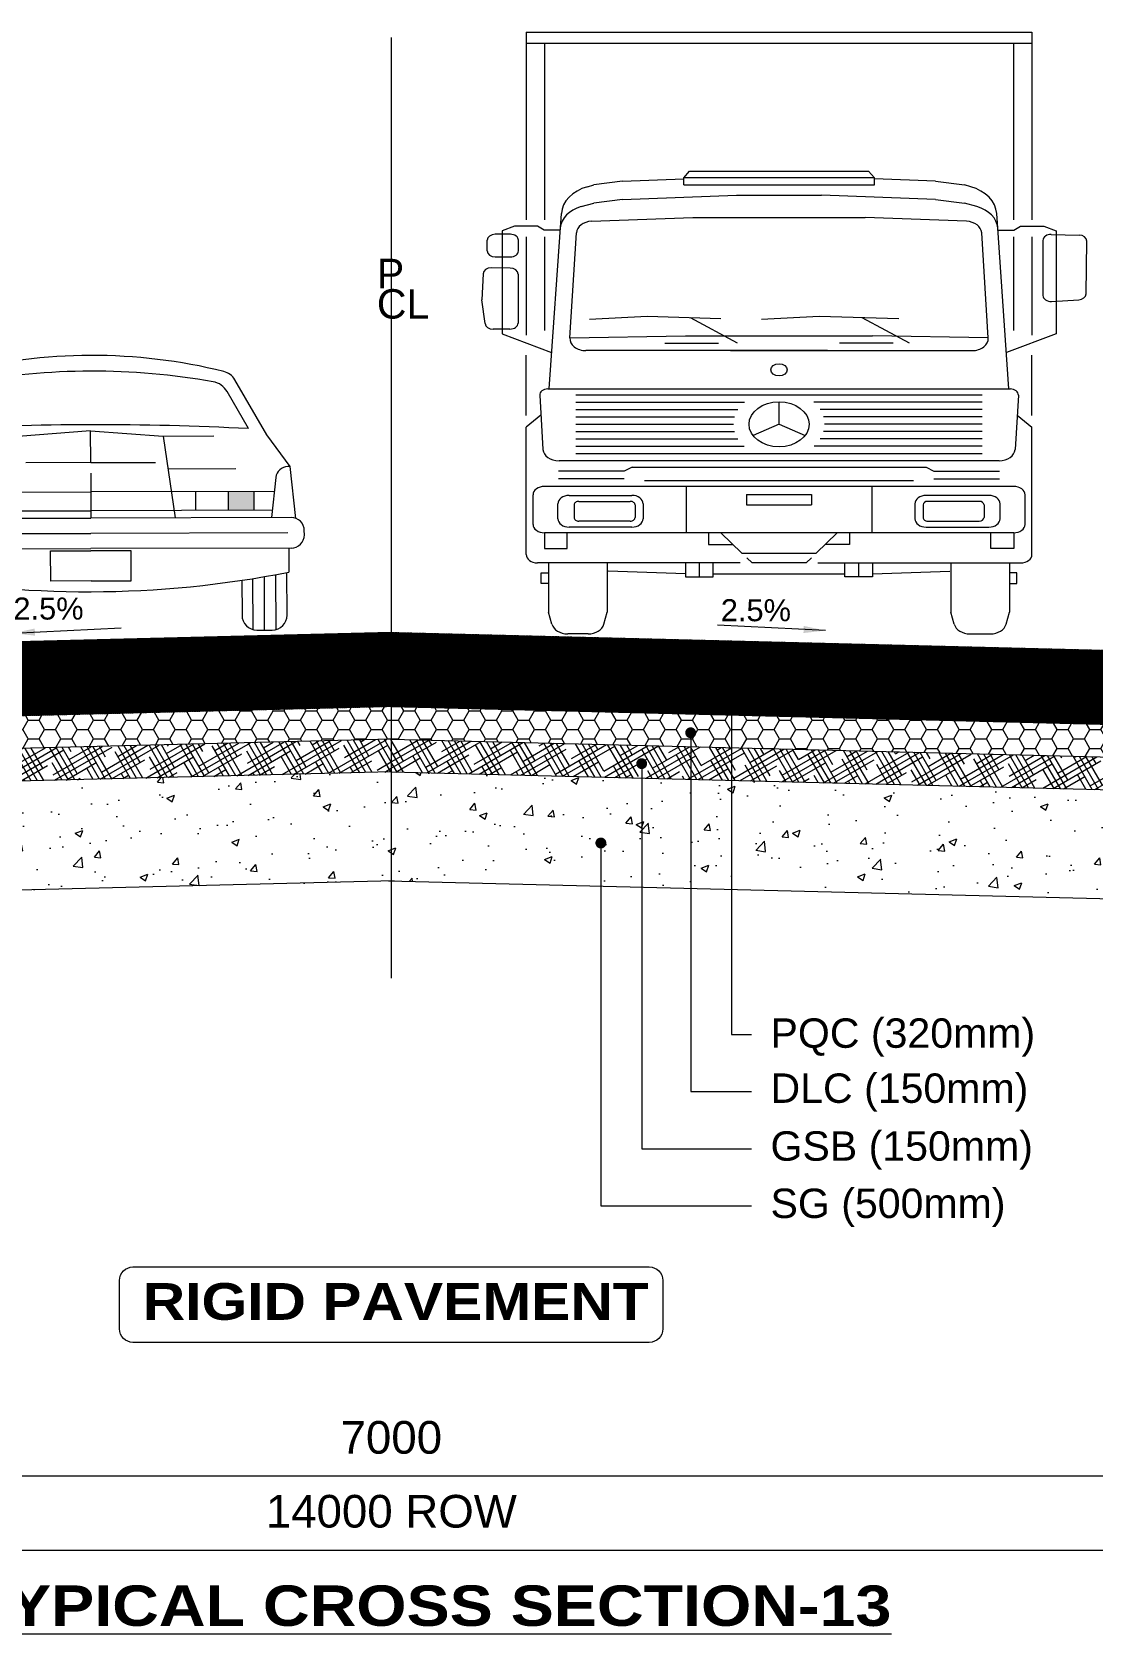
# Model space of a CAD drawing. Header units: inches. Extents: x 1863003 to 1881330, y 133141 to 515800.
# Drawn here: x 1870742 to 1875615, y 401043 to 408398 of the extents above; entities that cross this region are included whole.
import ezdxf

# ---------------------------------------------------------------- set-up
doc = ezdxf.new("R2010")
doc.units = ezdxf.units.IN
doc.header["$MEASUREMENT"] = 0
doc.linetypes.add('CENTERX2', pattern=[4, 2.5, -0.5, 0.5, -0.5])
doc.layers.get('0').update_dxf_attribs({"color": 4, "linetype": 'ELEC_LINE', "lineweight": 13})
doc.layers.get('Defpoints').update_dxf_attribs({"lineweight": 13})
for name, color, linetype, lineweight in [('DIM', 7, 'Continuous', 13), ('DIMEN', 7, 'Continuous', 13), ('HATCH', 252, 'Continuous', 13)]:
    doc.layers.add(name, color=color, linetype=linetype, lineweight=lineweight)
doc.styles.add('AB', font='ariblk.ttf')
doc.styles.add('ARIAL', font='arial.ttf')
doc.styles.get("Standard").update_dxf_attribs({"font": 'romans.shx'})
doc.linetypes.add('ELEC_LINE', pattern='A,12.7,-5.08,["EL",Standard,S=2.54,R=0,X=-2.54,Y=-1.27],-5.08', length=22.86)
doc.dimstyles.get("Standard").update_dxf_attribs({"dimtxt": 180, "dimasz": 160, "dimexe": 50, "dimexo": 50, "dimgap": 100, "dimtad": 1, "dimdec": 0, "dimzin": 0, "dimdsep": 46, "dimtxsty": 'ARIAL', "dimcen": 0.09, "dimclrd": 256, "dimclre": 256, "dimclrt": 256, "dimadec": 0, "dimazin": 0, "dimtm": 1e-09, "dimtfac": 1, "dimtdec": 0, "dimtofl": 0, "dimtmove": 0, "dimatfit": 3, "dimfxl": 0, "dimtolj": 1, "dimtzin": 0, "dimlwd": 9, "dimlwe": -1, "dimarcsym": 0})
pattern_1 = [(49.99999999999999, (0, -106625.8267806098), (358.6300913003767, -31.37606749129755), [37.5, -412.5]), (355, (0, -106625.8267806098), (-69.3756668065, 376.0960668500059), [30, -330]), (100.45144446, (29.8858405, -106628.4414526098), (289.254423363556, 344.7199954843147), [31.87009599999996, -350.5710559999995]), (46.18420000000001, (0, -106525.8267806098), (533.6206653357862, -82.75964039653827), [56.25, -618.75]), (96.63563549, (44.4683725, -106532.7234341098), (467.3309728371142, 487.0593003872752), [47.805171, -525.8568799999999]), (351.1841639899999, (0, -106525.8267806098), (467.3309725273866, 487.0593001349951), [45, -495.0000004999999]), (21, (50, -106550.8267806098), (298.4535260592309, -201.3094453326694), [37.5, -412.5]), (326.0000000000001, (50, -106550.8267806098), (121.6576659607909, 362.5750225234265), [30, -330]), (71.45144474, (74.871127, -106567.6025676098), (420.1111883649855, 161.2655764031769), [31.870095, -350.571056]), (37.50000000000001, (0, -106625.8267806098), (6.079927658645334, 166.4469269156558), [0, -326, 0, -335, 0, -331.25]), (7.499999999999999, (0, -106625.8267806098), (131.5347687210743, 197.2058559411801), [0, -191, 0, -318.5, 0, -126.25]), (327.5, (-111.5, -106625.8267806098), (266.9112180862045, -11.27743586718988), [0, -125, 0, -390, 0, -517.5]), (317.5, (-161.5, -106625.8267806098), (291.5930846711931, 50.05249116615887), [0, -162.5, 0, -259, 0, -367.5])]
pattern_2 = [(29.99999999999999, (0, -106625.8267806098), (74.10254037844388, 71.65063509461096), [400, -200]), (120, (0, -106625.8267806098), (28.34936490538902, -99.10254037844388), [399.9999999999995, -199.9999999999997])]
pattern_3 = [(0, (0, -106625.8267806098), (75, 43.30127018922193), [50, -100]), (120, (0, -106625.8267806098), (-74.99999999999997, 43.30127018922194), [49.99999999999994, -99.99999999999987]), (59.99999999999999, (0, -106625.8267806098), (1.665334536937735e-14, 86.60254037844388), [-100, 50])]
pattern_4 = [(45, (0, -106625.8267806098), (-0.8838834764831844, 0.8838834764831844), [])]

# ---------------------------------------------------------------- blocks, each defined once
blk = doc.blocks.new('ca')
at = {"color": 8}
for p, q in [((-28.87392627767986, 25.61850738525391), (-23.64386951498454, 34.62560272216797)), ((28.87392986245686, 25.61850738525391), (23.64387309976155, 34.62560272216797)), ((-25.8452016072697, 26.62766265869141), (-22.36343586014118, 32.70442199707031)), ((25.84521282149944, 26.62766265869141), (22.36344707437092, 32.70442199707031)), ((-2.022308763116598e-06, 26.33292388916016), (-11.86808979086345, 25.45753479003906)), ((-2.022308763116598e-06, 26.33292388916016), (11.86810100503499, 25.45753479003906)), ((-2.022308763116598e-06, 21.14312744140625), (-2.022308763116598e-06, 26.33292388916016)), ((-32.63588916830486, 20.39279174804688), (-28.87392627767986, 25.61850738525391)), ((-11.86808979086345, 25.45753479003906), (-20.18772327475017, 25.45753479003906)), ((-11.86808979086345, 25.45753479003906), (-13.80725299887126, 12.06492614746094)), ((11.86810100503499, 25.45753479003906), (13.8072642130428, 12.06492614746094)), ((11.86810100503499, 25.45753479003906), (20.18772685952717, 25.45753479003906)), ((32.63589275308186, 20.39279174804688), (28.87392986245686, 25.61850738525391)), ((-2.022308763116598e-06, 21.14312744140625), (-10.61702167562908, 21.14312744140625)), ((-2.022308763116598e-06, 21.14312744140625), (10.61703288980061, 21.14312744140625)), ((-33.57544910477009, 11.918701171875), (-32.63588916830486, 20.39279174804688)), ((-32.63588916830486, 20.39279174804688), (-32.28344928787556, 20.39279174804688)), ((-30.30240070389118, 18.62036895751953), (-29.57140552572673, 12.06492614746094)), ((-12.64239704184001, 20.10987854003906), (-23.75327503250446, 20.10987854003906)), ((-2.022308763116598e-06, 19.41312408447266), (-2.022308763116598e-06, 12.06492614746094)), ((12.64240825601155, 20.10987854003906), (23.75327861739788, 20.10987854003906)), ((30.30239665939007, 18.62036895751953), (29.57140911050374, 12.06492614746094)), ((32.63589275308186, 20.39279174804688), (32.2834605021053, 20.39279174804688)), ((33.57545268966351, 11.918701171875), (32.63589275308186, 20.39279174804688)), ((-30.04683124588337, 16.3284912109375), (-2.022308763116598e-06, 16.3284912109375)), ((-26.75585376791423, 13.26463317871094), (-26.75585376791423, 16.3284912109375)), ((-22.56476032303181, 13.26463317871094), (-22.56476032303181, 16.3284912109375)), ((-17.18514453939861, 13.26463317871094), (-17.18514453939861, 16.3284912109375)), ((30.04684246011311, 16.3284912109375), (-2.022308763116598e-06, 16.3284912109375)), ((17.18514812417561, 13.26463317871094), (17.18514812417561, 16.3284912109375)), ((22.56477153726155, 13.26463317871094), (22.56477153726155, 16.3284912109375)), ((26.75585735269124, 13.26463317871094), (26.75585735269124, 16.3284912109375)), ((-29.7051869588322, 13.26463317871094), (-2.022308763116598e-06, 13.26463317871094)), ((29.70519817300374, 13.26463317871094), (-2.022308763116598e-06, 13.26463317871094)), ((-32.79469501541462, 12.06492614746094), (-2.022308763116598e-06, 12.06492614746094)), ((32.79470622964436, 12.06492614746094), (-2.022308763116598e-06, 12.06492614746094)), ((-34.95222675375408, 9.207511901855469), (-34.95222675375408, 9.907394409179688)), ((-32.26056873373454, 9.557449340820312), (-2.022308763116598e-06, 9.557449340820312)), ((32.26057231856976, 9.557449340820312), (-2.022308763116598e-06, 9.557449340820312)), ((34.95223796792561, 9.207511901855469), (34.95223796792561, 9.907394409179688)), ((-32.79469501541462, 7.049980163574219), (-2.022308763116598e-06, 7.049980163574219)), ((-32.40735828451579, 7.049980163574219), (-32.40735828451579, 3.125236511230469)), ((-6.595125313324388, 1.757362365722656), (-6.595125313324388, 6.686576843261719)), ((-6.595125313324388, 6.686576843261719), (-2.022308763116598e-06, 6.686576843261719)), ((32.79470622964436, 7.049980163574219), (-2.022308763116598e-06, 7.049980163574219)), ((6.595136527495924, 6.686576843261719), (-2.022308763116598e-06, 6.686576843261719)), ((6.595136527495924, 1.757362365722656), (6.595136527495924, 6.686576843261719)), ((32.40736186935101, 7.049980163574219), (32.40736186935101, 3.125236511230469)), ((-32.09418689779704, -3.909431457519531), (-32.09418689779704, 3.0645751953125)), ((-30.28335773519939, -6.264907836914062), (-30.28335773519939, 2.725761413574219)), ((30.28336894942913, -6.264907836914062), (30.28336894942913, 2.725761413574219)), ((32.09419048257405, -3.909431457519531), (32.09419048257405, 3.0645751953125)), ((-28.40287982986774, -6.346817016601562), (-28.40287982986774, 2.395401000976562)), ((-26.52240192459431, -6.264907836914062), (-26.52240192459431, 2.086807250976562)), ((-24.71157276205486, 1.810089111328125), (-24.71157276205486, -3.909431457519531)), ((-2.022308763116598e-06, 1.757362365722656), (-6.595125313324388, 1.757362365722656)), ((-2.022308763116598e-06, 1.757362365722656), (6.595136527495924, 1.757362365722656)), ((24.71157634683186, 1.810089111328125), (24.71157634683186, -3.909431457519531)), ((26.52241313882405, -6.264907836914062), (26.52241313882405, 2.086807250976562)), ((28.40289104409749, -6.346817016601562), (28.40289104409749, 2.395401000976562)), ((-27.14895832107868, -6.346817016601562), (-29.65680133871501, -6.346817016601562)), ((27.14896953530842, -6.346817016601562), (29.65681255294476, -6.346817016601562))]:
    blk.add_line(p, q, dxfattribs=at)
for centre, radius, start, end in [((-2.022308763116598e-06, -51.15877151489258), 89.84619140625, 90.00000250547792, 104.0557395141059), ((-2.022308763116598e-06, -51.15877151489258), 89.84619140625, 75.94426549587769, 90.00000250547792), ((-21.10853015951579, 33.15342712402344), 2.931763172149658, 104.0557395141059, 149.8579703914262), ((-19.49852191971149, 31.06292724609375), 3.301851511001587, 100.1964913884343, 150.1888247544409), ((-2.022308763116598e-06, -77.34341216087341), 113.4477920532226, 90.00000250547792, 100.1964913884343), ((-2.022308763116598e-06, -77.34341216087341), 113.4477920532226, 79.80350679128016, 90.00000250547792), ((19.49853313394124, 31.06292724609375), 3.301851511001587, 29.81117683935573, 79.80350679128016), ((21.1085337442928, 33.15342712402344), 2.931763172149658, 30.14203120414816, 75.94426549587769), ((-2.022308763116598e-06, -444.7755432128906), 472.1111755371094, 90.00000250547792, 93.13816024060277), ((-2.022308763116598e-06, -444.7755432128906), 472.1111755371094, 86.8618379397985, 90.00000250547792), ((-32.28344928787556, 18.39946746826172), 1.993328452110291, 6.362710959437382, 90.00000250547792), ((32.2834605021053, 18.39946746826172), 1.993328452110291, 90.00000250547792, 173.6372876464351), ((-32.79469501541462, 9.907394409179688), 2.157535076141357, 90.00000250547792, 180.0000050081001), ((32.79470622964436, 9.907394409179688), 2.157535076141357, 0, 90.00000250547792), ((-32.79469501541462, 9.207511901855469), 2.157535076141357, 180.0000050081001, 270.0000006830187), ((32.79470622964436, 9.207511901855469), 2.157535076141357, 270.0000006830187, 0), ((-2.022308763116598e-06, 169.5877685546875), 169.5877685546875, 258.9833153636083, 270.0000006830187), ((-2.022308763116598e-06, 169.5877685546875), 169.5877685546875, 270.0000006830187, 281.0166860022666), ((-29.65680133871501, -3.909431457519531), 2.437389612197876, 180.0000050081001, 270.0000006830187), ((-27.14895832107868, -3.909431457519531), 2.437389612197876, 270.0000006830187, 0), ((27.14896953530842, -3.909431457519531), 2.437389612197876, 180.0000050081001, 270.0000006830187), ((29.65681255294476, -3.909431457519531), 2.437389612197876, 270.0000006830187, 0)]:
    blk.add_arc(centre, radius, start, end, dxfattribs=at)
for points in [[(-22.56476032303181, 13.26463317871094), (-22.56476032303181, 16.3284912109375), (-26.75585376791423, 13.26463317871094), (-26.75585376791423, 16.3284912109375)], [(22.56477153726155, 13.26463317871094), (22.56477153726155, 16.3284912109375), (26.75585735269124, 13.26463317871094), (26.75585735269124, 16.3284912109375)]]:
    blk.add_solid(points, dxfattribs=at)
blk = doc.blocks.new('_Oblique')
at = {"color": 0, "linetype": 'ByBlock', "lineweight": -2}
blk.add_line((-0.5, -0.5), (0.5, 0.5), dxfattribs=at)
blk = doc.blocks.new('*D70')
at = {"layer": 'Defpoints', "color": 0, "ltscale": 0.02}
for p in [(1868892.303417261, 401767.8457392522), (1868892.303417261, 401767.8457392522), (1875892.303417261, 401767.8457392522)]:
    blk.add_point(p, dxfattribs=at)
at = {"layer": 'DIMEN', "lineweight": 9, "ltscale": 0.02}
blk.add_line((1875892.303417261, 401767.8457392522), (1868892.303417261, 401767.8457392522), dxfattribs=at)
at = {"layer": 'DIMEN', "lineweight": 9, "ltscale": 0.02, "xscale": 160, "yscale": 160, "zscale": 160, "rotation": 180}
blk.add_blockref('_Oblique', (1868892.303417261, 401767.8457392522), dxfattribs=at)
at = {"layer": 'DIMEN', "lineweight": 9, "ltscale": 0.02, "xscale": 160, "yscale": 160, "zscale": 160}
blk.add_blockref('_Oblique', (1875892.303417261, 401767.8457392522), dxfattribs=at)
at = {"layer": 'DIMEN', "ltscale": 0.02, "insert": (1872392.303417261, 401944.4316874104), "char_height": 150, "attachment_point": 5, "style": 'ARIAL'}
blk.add_mtext('\\A1;7000', dxfattribs=at)
blk = doc.blocks.new('*D71')
at = {"layer": 'Defpoints', "color": 0, "ltscale": 0.02}
for p in [(1865592.303417261, 401769.2038516531), (1879592.303417261, 401767.8457392522), (1879592.270339653, 401426.8676940433)]:
    blk.add_point(p, dxfattribs=at)
at = {"layer": 'DIMEN', "ltscale": 0.02}
for p, q in [((1865592.298566859, 401719.2038518884), (1865592.265489251, 401378.2258066794)), ((1879592.29856686, 401717.8457394875), (1879592.265489252, 401376.8676942785))]:
    blk.add_line(p, q, dxfattribs=at)
at = {"layer": 'DIMEN', "lineweight": 9, "ltscale": 0.02}
blk.add_line((1865592.270339653, 401428.2258064441), (1879592.270339653, 401426.8676940433), dxfattribs=at)
at = {"layer": 'DIMEN', "lineweight": 9, "ltscale": 0.02, "xscale": 160, "yscale": 160, "zscale": 160}
for p, rotation in [((1865592.270339653, 401428.2258064441), 179.9944418493979), ((1879592.270339653, 401426.8676940433), 359.9944418493979)]:
    blk.add_blockref('_Oblique', p, dxfattribs=dict(at, rotation=rotation))
at = {"layer": 'DIMEN', "ltscale": 0.02, "insert": (1872392.320646771, 401605.1752883233), "char_height": 150, "attachment_point": 5, "rotation": 359.9944418493979, "style": 'ARIAL'}
blk.add_mtext('\\A1;14000 ROW', dxfattribs=at)
blk = doc.blocks.new('A$C9c4fc737')
at = {"color": 8, "linetype": 'Continuous'}
for p, q in [((10.81007140269503, 147.2526909448789), (134.6093052432407, 147.2526909448789)), ((10.81007140269503, 147.2526909448789), (10.81007140269503, 101.3151259922306)), ((134.6093052432407, 147.2526909448789), (134.6093052432407, 101.3151259922306)), ((10.81007140269503, 144.514640566078), (134.6093052432407, 144.514640566078)), ((15.30168826063164, 144.514640566078), (15.30168826063164, 101.3151259922306)), ((130.1176883853041, 144.514640566078), (130.1176883853041, 101.3151259922306)), ((25.80307572381571, 109.3900817960384), (27.35668485541828, 109.827034364338)), ((34.43398321326822, 110.7369727246114), (27.35668485541828, 109.827034364338)), ((34.43398321326822, 110.7369727246114), (49.37210274743848, 111.3052707503666)), ((49.37210274743848, 111.5411098843906), (50.79670752352104, 113.2288923030719)), ((96.04727389849722, 111.5411098843906), (49.37210274743848, 111.5411098843906)), ((49.37210274743848, 109.8533274657675), (49.37210274743848, 111.5411098843906)), ((49.37210274743848, 109.8533274657675), (96.04727389849722, 109.8533274657675)), ((50.79670752352104, 113.2288923030719), (94.62266912241466, 113.2288923030719)), ((94.62266912241466, 113.2288923030719), (96.04727389849722, 111.5411098843906)), ((96.04727389849722, 109.8533274657675), (96.04727389849722, 111.5411098843906)), ((110.9853934326675, 110.7369727246114), (96.04727389849722, 111.3052707503666)), ((110.9853934326675, 110.7369727246114), (118.0626917905174, 109.827034364338)), ((119.61630092212, 109.3900817960384), (118.0626917905174, 109.827034364338)), ((34.43398321326822, 106.3074698892306), (27.35668485541828, 105.397531528899)), ((34.43398321326822, 106.3074698892306), (62.33875959576108, 107.3690646428731)), ((62.33875959576108, 107.3690646428731), (83.08061705017462, 107.3690646428731)), ((110.9853934326675, 106.3074698892306), (83.08061705017462, 107.3690646428731)), ((110.9853934326675, 106.3074698892306), (118.0626917905174, 105.397531528899)), ((16.43742453190498, 59.91248832049314), (19.42990541039035, 102.8634112855652)), ((24.28094782587141, 104.5324804893462), (27.35668485541828, 105.397531528899)), ((26.83855356904678, 100.9396588809323), (51.62170779658481, 101.9094344811165)), ((51.62170779658481, 101.9094344811165), (93.79766884911805, 101.9094344811165)), ((118.5808230768889, 100.9396588809323), (93.79766884911805, 101.9094344811165)), ((121.1384288200643, 104.5324804893462), (118.0626917905174, 105.397531528899)), ((128.9819521140307, 59.91248832049314), (125.9894712353125, 102.8634112855652)), ((7.944666502531618, 99.78624497377314), (4.911538634914905, 98.57299382670317)), ((4.911538634914905, 98.57299382670317), (4.911538634914905, 73.39803252520505)), ((13.60650518885814, 99.78624497377314), (7.944666502531618, 99.78624497377314)), ((15.22417338495143, 98.74541201052489), (13.60650518885814, 99.78624497377314)), ((19.14299576473422, 98.74541201052489), (15.22417338495143, 98.74541201052489)), ((21.52414408815093, 72.39246372279013), (23.11087843985297, 98.12731148838066)), ((123.8952325577848, 72.39246372279013), (122.3084982060827, 98.12731148838066)), ((126.2763808809686, 98.74541201052489), (130.1952032609843, 98.74541201052489)), ((130.1952032609843, 98.74541201052489), (131.8128714570776, 99.78624497377314)), ((131.8128714570776, 99.78624497377314), (137.4747101434041, 99.78624497377314)), ((137.4747101434041, 99.78624497377314), (140.5078380110208, 98.57299382670317)), ((140.5078380110208, 98.57299382670317), (140.5078380110208, 73.39803252520505)), ((1.260551386745647, 93.71527845913079), (1.260551386745647, 96.28955551289255)), ((6.952321232063696, 97.76593348762253), (3.229055353207514, 97.76593348762253)), ((8.920825198292732, 93.71527845913079), (8.920825198292732, 96.28955551289255)), ((10.81007140269503, 97.14353605674114), (10.81007140269503, 73.11245732830139)), ((15.30168826063164, 97.14353605674114), (15.30168826063164, 74.19216890487587)), ((130.1176883853041, 97.14353605674114), (130.1176883853041, 74.19216890487587)), ((134.6093052432407, 97.14353605674114), (134.6093052432407, 73.11245732830139)), ((137.2997770148795, 96.27441052539507), (137.2997770148795, 82.8046028696117)), ((139.3317480962723, 97.75002095242962), (146.1434926723596, 97.58522068039747)), ((147.8633633202408, 83.18633028503973), (148.0484157337341, 96.09373613906791)), ((3.229055353207514, 92.2389004844008), (6.952321232063696, 92.2389004844008)), ((0.2822680084500462, 88.11550049768994), (0, 81.6939033070812)), ((6.885636833729222, 89.48991626466159), (2.279984229011461, 89.54305841011228)), ((8.823859706986696, 88.01371297822334), (8.823859706986696, 76.04331767233089)), ((0.7474576199892908, 75.90110675262986), (0, 81.6939033070812)), ((139.4252597675659, 81.33292674750555), (146.051951929694, 81.73052827722859)), ((6.855355740757659, 74.5669396976009), (2.706808069488034, 74.5669396976009)), ((40.45865266723558, 77.68533015169669), (26.34564223280177, 76.88612957298756)), ((58.4318889528513, 77.0992463597795), (40.45865266723558, 77.68533015169669)), ((62.54096812033094, 71.12318662443431), (51.01508222310804, 77.34109875315335)), ((82.51802576519549, 77.68533015169669), (68.4050153309945, 76.88612957298756)), ((102.0383846617769, 77.04879670945229), (82.51802576519549, 77.68533015169669)), ((104.6003412182909, 71.12318662443431), (93.07445532130077, 77.34109875315335)), ((4.911538634914905, 73.39803252520505), (17.06051128986292, 68.85562026500702)), ((21.52414408815093, 72.39246372279013), (49.80183107615449, 72.94306334503926)), ((44.74661796330474, 71.12318662443431), (57.89017205638811, 71.12318662443431)), ((49.80183107615449, 72.94306334503926), (95.61754556978121, 72.94306334503926)), ((100.672758682631, 71.12318662443431), (87.52920458931476, 71.12318662443431)), ((123.8952325577848, 72.39246372279013), (95.61754556978121, 72.94306334503926)), ((140.5078380110208, 73.39803252520505), (128.3588653560728, 68.85562026500702)), ((10.81007140269503, 53.40037574415328), (10.81007140269503, 68.16311544529162)), ((84.58169729192741, 69.30330990388757), (25.45694932248443, 69.30330990388757)), ((60.83767935400829, 69.30330990388757), (119.9624273234513, 69.30330990388757)), ((134.6093052432407, 53.40037574415328), (134.6093052432407, 68.16311544529162)), ((16.09294749516994, 59.91248832049314), (129.3264291507658, 59.91248832049314)), ((14.1265368165914, 58.36804228380788), (14.94026613910682, 45.14494079392171)), ((23.01603383524343, 58.50492512102937), (122.4033428104594, 58.50492512102937)), ((23.01603383524343, 56.70389381982386), (64.2195695808623, 56.70389381982386)), ((23.01603383524343, 54.90286251861835), (62.65458538127132, 54.90286251861835)), ((72.70968832285143, 51.27113444113638), (72.70968832285143, 56.78345282335067)), ((122.4033428104594, 56.70389381982386), (81.1998070650734, 56.70389381982386)), ((122.4033428104594, 54.90286251861835), (82.76479126466438, 54.90286251861835)), ((131.2928398293443, 58.36804228380788), (130.4791105068289, 45.14494079392171)), ((14.42386939167045, 53.53638793766731), (10.81007140269503, 50.56138734007254)), ((23.01603383524343, 53.10183121741284), (61.81956115923822, 53.10183121741284)), ((23.01603383524343, 51.30079991614912), (61.54942669160664, 51.30079991614912)), ((72.70968832285143, 51.27113444113638), (66.34461131924763, 48.51497525000013)), ((72.70968832285143, 51.27113444113638), (79.07476532668807, 48.51497525000013)), ((122.4033428104594, 53.10183121741284), (83.59981548669748, 53.10183121741284)), ((122.4033428104594, 51.30079991614912), (83.86994995432906, 51.30079991614912)), ((130.9955072542652, 53.53638793766731), (134.6093052432407, 50.56138734007254)), ((10.81007140269503, 19.41215215518605), (10.81007140269503, 50.56138734007254)), ((23.01603383524343, 49.4997686149436), (61.80213106749579, 49.4997686149436)), ((23.01603383524343, 47.69873731373809), (62.61687075579539, 47.69873731373809)), ((122.4033428104594, 47.69873731373809), (82.80250589014031, 47.69873731373809)), ((122.4033428104594, 49.4997686149436), (83.6172455784399, 49.4997686149436)), ((134.6093052432407, 19.41215215518605), (134.6093052432407, 50.56138734007254)), ((23.01603383524343, 45.89770601253258), (64.1527073616162, 45.89770601253258)), ((23.01603383524343, 44.09667471132707), (122.4033428104594, 44.09667471132707)), ((122.4033428104594, 45.89770601253258), (81.26666928408667, 45.89770601253258)), ((34.84683989058249, 39.77323140465887), (18.75923893414438, 39.77323140465887)), ((126.5462891496718, 42.32832096831407), (18.87308749626391, 42.32832096831407)), ((36.73949882644229, 40.76687734609004), (34.84683989058249, 39.77323140465887)), ((36.73949882644229, 40.76687734609004), (108.6798778192606, 40.76687734609004)), ((108.6798778192606, 40.76687734609004), (110.5725367553532, 39.77323140465887)), ((110.5725367553532, 39.77323140465887), (126.6601377117913, 39.77323140465887)), ((130.1500066772569, 36.08254647935973), (15.2693699686788, 36.08254647935973)), ((34.84683989058249, 37.9278889420093), (18.75923893414438, 37.9278889420093)), ((39.78912425111048, 37.50204068142921), (105.6302523948252, 37.50204068142921)), ((49.98811137885787, 36.08254647935973), (49.98811137885787, 24.72659286309499)), ((95.43126526707783, 36.08254647935973), (95.43126526707783, 24.72659286309499)), ((110.5725367553532, 37.9278889420093), (126.6601377117913, 37.9278889420093)), ((12.51346444524825, 26.79352200578433), (12.51346444524825, 34.01561733672861)), ((18.60797379491851, 28.1803650741349), (18.60797379491851, 31.82522433414124)), ((21.36387931858189, 33.89215347677236), (36.6879188392777, 33.89215347677236)), ((22.54498166893609, 31.52994877216406), (22.54498166893609, 28.47564063605387)), ((23.72608400485478, 32.41577552404488), (36.29421808989719, 32.41577552404488)), ((37.47532042581588, 31.52994877216406), (37.47532042581588, 28.47564063605387)), ((39.44382436270826, 31.82522433414124), (39.44382436270826, 28.1803650741349)), ((64.75085108005442, 34.09525459655561), (64.75085108005442, 31.5401650328422)), ((64.75085108005442, 34.09525459655561), (80.66852556588128, 34.09525459655561)), ((64.75085108005442, 31.5401650328422), (80.66852556588128, 31.5401650328422)), ((80.66852556588128, 34.09525459655561), (80.66852556588128, 31.5401650328422)), ((105.9755522829946, 31.82522433414124), (105.9755522829946, 28.1803650741349)), ((107.9440562201198, 31.52994877216406), (107.9440562201198, 28.47564063605387)), ((124.0554973273538, 33.89215347677236), (108.731457806658, 33.89215347677236)), ((121.6932926410809, 32.41577552404488), (109.1251585558057, 32.41577552404488)), ((122.8743949769996, 31.52994877216406), (122.8743949769996, 28.47564063605387)), ((126.8114028510172, 28.1803650741349), (126.8114028510172, 31.82522433414124)), ((132.9059122006875, 26.79352200578433), (132.9059122006875, 34.01561733672861)), ((36.29421808989719, 27.58981388423126), (23.72608400485478, 27.58981388423126)), ((109.1251585558057, 27.58981388423126), (121.6932926410809, 27.58981388423126)), ((130.1500066772569, 24.72659286309499), (15.2693699686788, 24.72659286309499)), ((15.2693699686788, 24.72659286309499), (15.2693699686788, 20.89395851764129)), ((20.84116376377642, 20.89395851764129), (20.84116376377642, 24.72659286309499)), ((36.6879188392777, 26.11343593144557), (21.36387931858189, 26.11343593144557)), ((55.47682229336351, 24.72659286309499), (55.47682229336351, 21.88760445907246)), ((58.50507659092546, 24.72659286309499), (63.61525571835227, 19.75836315599736)), ((86.91430005477741, 24.72659286309499), (81.80412092758343, 19.75836315599736)), ((89.94255435257219, 24.72659286309499), (89.94255435257219, 21.88760445907246)), ((108.731457806658, 26.11343593144557), (124.0554973273538, 26.11343593144557)), ((124.5782128821593, 20.89395851764129), (124.5782128821593, 24.72659286309499)), ((130.1500066772569, 24.72659286309499), (130.1500066772569, 20.89395851764129)), ((15.2693699686788, 20.89395851764129), (20.84116376377642, 20.89395851764129)), ((55.47682229336351, 21.88760445907246), (61.42517894948833, 21.88760445907246)), ((63.61525571835227, 19.75836315599736), (81.80412092758343, 19.75836315599736)), ((89.94255435257219, 21.88760445907246), (83.99419769644737, 21.88760445907246)), ((130.1500066772569, 20.89395851764129), (124.5782128821593, 20.89395851764129)), ((63.23672393104061, 17.34522301255492), (13.56597692635842, 17.34522301255492)), ((16.29878231720068, 17.34522301255492), (16.29878231720068, 5.279522295284551)), ((30.68299023108557, 17.34522301255492), (30.68299023108557, 5.279522295284551)), ((49.79884548531845, 17.34522301255492), (49.79884548531845, 13.93843692768132)), ((53.20563157019205, 13.93843692768132), (53.20563157019205, 17.34522301255492)), ((56.61241765506566, 13.93843692768132), (56.61241765506566, 17.34522301255492)), ((66.09734272304922, 17.34522301255492), (64.79634029022418, 18.61008648894494)), ((79.32203392288648, 17.34522301255492), (66.09734272304922, 17.34522301255492)), ((79.32203392288648, 17.34522301255492), (80.62303635571152, 18.61008648894494)), ((82.18265271466225, 17.34522301255492), (131.8533997195773, 17.34522301255492)), ((88.80695899087004, 13.93843692768132), (88.80695899087004, 17.34522301255492)), ((92.21374507574365, 13.93843692768132), (92.21374507574365, 17.34522301255492)), ((95.62053116061725, 17.34522301255492), (95.62053116061725, 13.93843692768132)), ((114.7363864146173, 17.34522301255492), (114.7363864146173, 5.279522295284551)), ((129.120594328735, 17.34522301255492), (129.120594328735, 5.279522295284551)), ((14.51846541743726, 12.32884671847569), (14.51846541743726, 14.95200559473597)), ((14.51846541743726, 14.95200559473597), (16.29878231720068, 14.95200559473597)), ((16.29878231720068, 12.32884671847569), (14.51846541743726, 12.32884671847569)), ((49.79884548531845, 14.64818402868696), (30.87225612485781, 15.35793112969259)), ((49.79884548531845, 13.93843692768132), (56.61241765506566, 13.93843692768132)), ((56.61241765506566, 14.64818402868696), (88.80695899087004, 14.64818402868696)), ((95.62053116061725, 13.93843692768132), (88.80695899087004, 13.93843692768132)), ((95.62053116061725, 14.64818402868696), (114.5471205210779, 15.35793112969259)), ((130.9009112284984, 14.95200559473597), (129.120594328735, 14.95200559473597)), ((129.120594328735, 12.32884671847569), (130.9009112284984, 12.32884671847569)), ((130.9009112284984, 12.32884671847569), (130.9009112284984, 14.95200559473597)), ((17.13803700078279, 2.335416865476873), (16.29878231720068, 5.279522295284551)), ((29.84373554773629, 2.335416865476873), (30.68299023108557, 5.279522295284551)), ((115.5756410981994, 2.335416865476873), (114.7363864146173, 5.279522295284551)), ((128.2813396451529, 2.335416865476873), (129.120594328735, 5.279522295284551)), ((25.99373464658856, 0), (20.98803790193051, 0)), ((119.4256419993471, 0), (124.4313387440052, 0))]:
    blk.add_line(p, q, dxfattribs=at)
for centre, major_axis, ratio, start_param, end_param in [((29.25901510962285, 102.478203024657), (9.842519685239607, 8.685140878007128e-10), 0.7499999999976008, 1.929566996875606, 3.089386062538172), ((116.1603615363128, 102.478203024657), (-9.842519684983525, 1.044730263928248e-10), 0.7500000000071224, 3.193799244538609, 4.353618310236004), ((27.04569937568158, 99.00297738978406), (7.874015865556987, 4.652433814187923e-10), 0.749999999989869, 1.929566996891334, 3.089386062563803), ((118.3736772702541, 99.00297738978406), (7.874015865300907, 2.987938476012848e-10), 0.7500000000017711, 0.0522065908974827, 1.212025656613489), ((27.04368367418647, 97.99091361893807), (-3.937007932723968, 2.312929198222416e-10), 0.7500000000002759, -1.51866967777492, -0.04620985496934704), ((118.3756929717492, 97.99091361893807), (3.937007932723968, 2.312929198222416e-10), 0.7500000000002759, 0.04620985496934704, 1.51866967777492), ((3.229055353207514, 96.28955551289255), (1.968503966461868, 1.285005698369486e-10), 0.749999999940861, 1.570796326745938, 3.141592653502755), ((6.952321232063696, 96.28955551289255), (1.968503966229037, 2.706370932071493e-10), 0.7500000000295695, -1.833113660865138e-10, 1.570796326691784), ((139.2682809811085, 96.27441052539507), (1.968503966229037, 2.497819467660958e-10), 0.7500000000498698, 1.538549444250816, 3.141592653420608), ((146.0800255571958, 96.10961025336292), (1.968503966183297, 2.493730358322635e-11), 0.7500000000660637, -0.01075227378542487, 1.538549444454071), ((3.229055353207514, 93.71527845913079), (-1.968503966461867, 1.285010069326342e-10), 0.749999999940861, 8.703793241693347e-11, 1.570796326843855), ((6.952321232063696, 93.71527845913079), (-1.968503966229037, 2.706379673985203e-10), 0.7500000000295695, 1.570796326898009, 3.141592653773105), ((2.249703136039898, 88.06685512361582), (-1.968503966359715, 8.40328508991271e-12), 0.750000000003175, 4.697005578532028, 6.250230209543837), ((6.855355740757659, 88.01371297822334), (1.968503966229036, 1.260290043539562e-11), 0.7500000000233307, -8.536282791737904e-12, 1.55541292493321), ((139.2682809811085, 82.8046028696117), (-1.968503966229037, 3.625980915698539e-10), 0.7500000000340206, 2.455997627492934e-10, 1.650626312817779), ((145.8949731434695, 83.20220439933473), (-1.968503966415619, 5.900497841098077e-11), 0.749999999960756, 1.65062631257587, 3.130840379860985), ((2.706808069488034, 76.04331767233089), (-1.968503966271369, 1.554073060315424e-10), 0.7500000000134409, 0.09647377531102164, 1.570796326854107), ((6.855355740757659, 76.04331767233089), (-1.968503966229037, 2.706379673985203e-10), 0.7500000000295695, 1.570796326898009, 3.141592653773105), ((25.45694932248443, 72.25606585340574), (-3.937007932715591, 4.113186456186132e-10), 0.7499999999952969, -0.0462098548890495, 1.570796326873253), ((119.9624273234513, 72.25606585340574), (3.937007932493279, 1.217947525238363e-11), 0.7500000000376474, 4.71238898038237, 6.329395162203811), ((72.70968832285143, 64.59174372506095), (-1.996488246135414, 7.963933390907697e-11), 0.7499999999416898, 3.141592653642979, 9.424777960822565), ((16.09294749516994, 58.43611034576315), (-1.968503966311554, 7.931594072135041e-11), 0.7499999999981304, -1.570796326764677, 0.04612111607132863), ((129.3264291507658, 58.43611034576315), (1.968503966311554, 7.931637781703598e-11), 0.7499999999981303, -0.04612111607132863, 1.570796326764677), ((18.87308749626391, 45.28107691783225), (3.937007932612698, 2.218595207314196e-10), 0.750000000014898, 3.187713769531352, 4.712388980342426), ((126.5462891496718, 45.28107691783225), (-3.937007932612698, 2.218595207314196e-10), 0.750000000014898, 1.570796326837161, 3.095471537648233), ((15.2693699686788, 34.01561733672861), (-2.755905523430556, 1.92061759289608e-10), 0.7500000000211212, -1.570796326742628, 9.29212262690271e-11), ((130.1500066772569, 34.01561733672861), (2.755905523430556, 1.920617592896081e-10), 0.7500000000211212, -9.29212262690271e-11, 1.570796326742629), ((21.36387931858189, 31.82522433414124), (2.755905523663387, 2.070767827158106e-10), 0.7499999999577579, 1.570796326738543, 3.141592653489607), ((23.72608400485478, 31.52994877216406), (-1.181102335918695, 8.643329318177971e-11), 0.7499999999507175, -1.570796326740012, 9.757350483141636e-11), ((36.29421808989719, 31.52994877216406), (1.181102335918695, 8.643276866697656e-11), 0.7499999999507176, -9.757283869760158e-11, 1.570796326740012), ((36.6879188392777, 31.82522433414124), (2.755905523430556, 1.920617592896081e-10), 0.7500000000211212, -9.29212262690271e-11, 1.570796326742629), ((108.731457806658, 31.82522433414124), (2.755905523663387, 2.070767827158106e-10), 0.7499999999577579, 1.570796326738543, 3.141592653489607), ((109.1251585558057, 31.52994877216406), (1.181102335685864, 7.88954909307304e-11), 0.7500000000985649, 1.570796326744798, 3.141592653500728), ((121.6932926410809, 31.52994877216406), (-1.181102335918695, 4.780339471246399e-10), 0.7499999999507175, 3.141592654129441, 4.712388980688242), ((124.0554973273538, 31.82522433414124), (-2.755905523663387, 2.070761707818574e-10), 0.7499999999577578, 3.141592653689979, 4.712388980441044), ((21.36387931858189, 28.1803650741349), (-2.755905523663387, 1.51967234757395e-10), 0.7499999999788789, 7.352318753817144e-11, 1.570796326836253), ((23.72608400485478, 28.47564063605387), (1.181102335918694, 2.194790955646965e-10), 0.7499999999014352, 3.141592653342025, 4.71238898024532), ((36.29421808989719, 28.47564063605387), (-1.181102335918695, 2.194790955646966e-10), 0.7499999999014348, 1.570796326934266, 3.14159265383756), ((36.6879188392777, 28.1803650741349), (-2.755905523430556, 2.471713072433679e-10), 0.7500000000422421, 1.570796326862162, 3.141592653709377), ((108.731457806658, 28.1803650741349), (-2.755905523663387, 1.51967234757395e-10), 0.7499999999788789, 7.352318753817144e-11, 1.570796326836253), ((109.1251585558057, 28.47564063605387), (1.181102335685864, 5.415019381187713e-11), 0.7500000000492826, 3.141592653528663, 4.712388980350305), ((121.6932926410809, 28.47564063605387), (1.181102335918695, 3.449876202269198e-10), 0.7499999999014351, 4.712388980165622, 6.283185306790133), ((124.0554973273538, 28.1803650741349), (2.755905523663387, 1.51967234757395e-10), 0.7499999999788789, 4.712388980343333, 6.283185307106063), ((15.2693699686788, 26.79352200578433), (2.755905523430556, 2.471713072433679e-10), 0.7500000000422421, 3.141592653470209, 4.712388980317423), ((130.1500066772569, 26.79352200578433), (-2.755905523430556, 2.471713072433679e-10), 0.7500000000422421, 1.570796326862162, 3.141592653709377), ((13.56597692635842, 19.41215215518605), (-2.755905523663387, 2.070761707818574e-10), 0.7499999999577578, 1.001854155191495e-10, 1.570796326851251), ((131.8533997195773, 19.41215215518605), (2.755905523663387, 2.070767827158106e-10), 0.7499999999577579, 4.712388980328336, 6.283185307079401), ((20.98803790193051, 2.952755949518178), (-3.937007932812566, 1.456588815042779e-10), 0.7499999999768232, 0.2106260617996123, 1.570796326822644), ((25.99373464658856, 2.952755949518178), (3.937007932812566, 1.45659755695649e-10), 0.7499999999768232, 4.712388980356941, 6.072559245379972), ((119.4256419993471, 2.952755949518178), (-3.937007932812566, 1.456588815042779e-10), 0.7499999999768232, 0.2106260617996123, 1.570796326822644), ((124.4313387440052, 2.952755949518178), (3.937007932812566, 1.45659755695649e-10), 0.7499999999768232, 4.712388980356941, 6.072559245379972)]:
    blk.add_ellipse(centre, major_axis=major_axis, ratio=ratio, start_param=start_param, end_param=end_param, dxfattribs=at)
blk.add_ellipse((72.70968832285143, 51.27113444113638), major_axis=(7.349757843185215, 3.855910155033785e-11), ratio=0.749999999976241, dxfattribs=at)

msp = doc.modelspace()

# ---------------------------------------------------------------- hatches: boundary and pattern name
at = {"layer": 'DIM', "linetype": 'Continuous', "ltscale": 0.02}
h = msp.add_hatch(dxfattribs=at)
h.set_pattern_fill('HOUND', color=31, scale=600, angle=30, style=0)
h.set_pattern_definition([(29.99999999999999, (0, 1081.508148247842), (111.1538105676658, 107.4759526419164), [600, -300]), (120, (0, 1081.508148247842), (42.52404735808353, -148.6538105676658), [599.9999999999998, -299.9999999999999])])
h.paths.add_polyline_path([(1867592.30341726, 405603.3712748229), (1867092.332763834, 405603.3712748229), (1867092.332763834, 405951.7082110625), (1865592.30341726, 405951.7082110625), (1865592.30341726, 404905.6868252182), (1867592.30341726, 404905.6868252182)])
h.paths.add_polyline_path([(1866153.902336172, 405160.0825416126, -1), (1865895.461542682, 405160.0825416126, -1)], flags=16)
h.paths.add_polyline_path([(1866139.898272255, 405160.0825416126, -1), (1865909.465606599, 405160.0825416126, -1)], flags=0)
h.paths.add_polyline_path([(1867014.155244723, 405160.0825416126, -1), (1866755.714451233, 405160.0825416126, -1)], flags=16)
h.paths.add_polyline_path([(1867000.151180806, 405160.0825416126, -1), (1866769.71851515, 405160.0825416126, -1)], flags=0)
h.paths.add_polyline_path([(1879592.303417261, 405947.6808284004), (1875912.303417261, 405951.7082110625, 0.4142135623730418), (1875892.303417261, 405931.7082110625), (1875892.303417261, 405894.7793609256), (1877692.274070687, 405894.7793609256), (1877692.274070687, 405603.3712748229), (1877192.303417261, 405603.3712748229), (1877192.303417261, 404911.9391945902), (1879592.303417261, 404911.9391945902)])
h.paths.add_polyline_path([(1878731.173120046, 405166.3349109846, -1), (1878472.732326556, 405166.3349109846, -1)], flags=16)
h.paths.add_polyline_path([(1878717.169056129, 405166.3349109846, -1), (1878486.736390473, 405166.3349109846, -1)], flags=0)
h.paths.add_polyline_path([(1879070.004355738, 405166.3349109846, -1), (1878811.563562248, 405166.3349109846, -1)], flags=16)
h.paths.add_polyline_path([(1879056.000291821, 405166.3349109846, -1), (1878825.567626165, 405166.3349109846, -1)], flags=0)
h.paths.add_polyline_path([(1878223.671309218, 405166.3349109846, -1), (1877965.230515728, 405166.3349109846, -1)], flags=16)
h.paths.add_polyline_path([(1878209.6672453, 405166.3349109846, -1), (1877979.234579645, 405166.3349109846, -1)], flags=0)
h.paths.add_polyline_path([(1879458.668531222, 405166.3349109846, -1), (1879200.227737732, 405166.3349109846, -1)], flags=16)
h.paths.add_polyline_path([(1879444.664467305, 405166.3349109846, -1), (1879214.23180165, 405166.3349109846, -1)], flags=0)
h = msp.add_hatch(dxfattribs=at)
h.set_pattern_fill('HONEY', color=31, scale=400, style=0)
h.set_pattern_definition(pattern_3)
h.paths.add_polyline_path([(1868892.303417261, 405213.3149345724), (1872392.303417261, 405300.8481057803), (1872392.303417261, 405150.801202566), (1868892.303417261, 405063.2680313581)])
h = msp.add_hatch(dxfattribs=at)
h.set_pattern_fill('HONEY', color=31, scale=400, style=0)
h.set_pattern_definition(pattern_3)
h.paths.add_polyline_path([(1872392.303417261, 405300.8481057803), (1872392.303417261, 405150.801202566), (1875892.303417261, 405063.2680313581), (1875892.303417261, 405213.3149345724)])
h = msp.add_hatch(dxfattribs=at)
h.set_pattern_fill('HOUND', color=130, scale=400, angle=30, style=0)
h.set_pattern_definition(pattern_2)
h.paths.add_polyline_path([(1868892.303417261, 405063.2680313581), (1872392.303417261, 405150.801202566), (1872392.303417261, 405000.7542993517), (1868892.303417261, 404913.2211281438)])
h = msp.add_hatch(dxfattribs=at)
h.set_pattern_fill('HOUND', color=130, scale=400, angle=30, style=0)
h.set_pattern_definition(pattern_2)
h.paths.add_polyline_path([(1872392.303417261, 405150.801202566), (1872392.303417261, 405000.7542993517), (1875892.303417261, 404913.2211281438), (1875892.303417261, 405063.2680313581)])
h = msp.add_hatch(dxfattribs=at)
h.set_pattern_fill('AR-CONC', scale=50, style=0)
h.set_pattern_definition(pattern_1)
h.paths.add_polyline_path([(1868892.303417261, 404913.2211281438), (1872392.303417261, 405000.7542993517), (1872392.303417261, 404500.5979553041), (1868892.303417261, 404413.0647840962)])
h = msp.add_hatch(dxfattribs=at)
h.set_pattern_fill('AR-CONC', scale=50, style=0)
h.set_pattern_definition(pattern_1)
h.paths.add_polyline_path([(1875892.303417261, 404913.2211281438), (1872392.303417261, 405000.7542993517), (1872392.303417261, 404500.5979553041), (1875892.303417261, 404413.0647840962)])
at = {"layer": 'HATCH', "linetype": 'Continuous', "ltscale": 0.02}
h = msp.add_hatch(dxfattribs=at)
h.set_pattern_fill('ANSI31', color=141, scale=10)
h.set_pattern_definition(pattern_4)
h.paths.add_polyline_path([(1868892.303417261, 405545.8107667519), (1868892.303417261, 405553.4212485247), (1872392.303417261, 405640.9544197326), (1872392.303417261, 405300.8481057803), (1868892.303417261, 405213.3149345724)])
h = msp.add_hatch(dxfattribs=at)
h.set_pattern_fill('ANSI31', color=141, scale=10)
h.set_pattern_definition(pattern_4)
h.paths.add_polyline_path([(1875892.303417261, 405545.8107667519), (1875892.303417261, 405553.4212485247), (1872392.303417261, 405640.9544197326), (1872392.303417261, 405300.8481057803), (1875892.303417261, 405213.3149345724)])

# ---------------------------------------------------------------- linework, layer by layer
at = {"color": 6, "linetype": 'Continuous', "ltscale": 0.02}
for points in [[(1872392.303417261, 405640.9544197326), (1868892.303417261, 405553.4212485247)], [(1872392.303417261, 405640.9544197326), (1875892.303417261, 405553.4212485247)], [(1872392.303417261, 405300.8481057803), (1868892.303417261, 405213.3149345724)], [(1872392.303417261, 405300.8481057803), (1875892.303417261, 405213.3149345724)], [(1872392.303417261, 405150.801202566), (1868892.303417261, 405063.2680313581)], [(1872392.303417261, 405150.801202566), (1875892.303417261, 405063.2680313581)], [(1872392.303417261, 405000.7542993517), (1868892.303417261, 404913.2211281438)], [(1872392.303417261, 405000.7542993517), (1875892.303417261, 404913.2211281438)], [(1872404.804247144, 404500.9105945276), (1868892.303417261, 404413.0647840962), (1868892.303417261, 404495.8107667519)], [(1872379.802587377, 404500.9105945276), (1875892.303417261, 404413.0647840962), (1875892.303417261, 404495.8107667519)]]:
    msp.add_lwpolyline(points, dxfattribs=at)
at = {"layer": 'DIM', "color": 1, "linetype": 'CENTERX2'}
msp.add_lwpolyline([(1872392.303417261, 408372.5414361111), (1872392.303417261, 404053.0852954416)], dxfattribs=at)
at = {"layer": 'DIMEN', "lineweight": 5}
msp.add_lwpolyline([(1871205.730874834, 402727.7645320624), (1873577.085157509, 402727.7645320624, -0.414213562373095), (1873638.960157509, 402665.8895320624), (1873638.960157509, 402443.5503444228, -0.414213562373095), (1873577.085157509, 402381.6753444228), (1871205.730874834, 402381.6753444228, -0.414213562373095), (1871143.855874834, 402443.5503444228), (1871143.855874834, 402665.8895320624, -0.4142135623730994)], format="xyb", close=True, dxfattribs=at)

# ---------------------------------------------------------------- block references
at = {"color": 2, "linetype": 'Continuous', "ltscale": 0.02, "xscale": 18.76445229989112, "yscale": 18.76445229989112, "zscale": 18.76445229989112}
msp.add_blockref('A$C9c4fc737', (1872808.480858823, 405634.5474209157), dxfattribs=at)
at = {"layer": 'DIM', "color": 7, "linetype": 'Continuous', "xscale": 28.04577624273334, "yscale": 28.04577624273334, "zscale": 28.04577624273334, "rotation": 0.1542392016107282}
msp.add_blockref('ca', (1871013.30282317, 405827.9927190548), dxfattribs=at)

# ---------------------------------------------------------------- texts
at = {"layer": 'DIMEN', "linetype": 'Continuous', "style": 'ARIAL'}
for s, height, p in [('P', 135, (1872325.844641007, 407221.6405386426)), ('CL', 135, (1872325.844641007, 407082.00003203)), ('2.5%%%', 101.25, (1870656.730978607, 405700.1786292213)), ('2.5%%%', 101.25, (1873905.230054535, 405692.5599177581)), ('PQC (320mm)', 135, (1874133.636746624, 403734.0713745723)), ('DLC (150mm)', 135, (1874133.636746624, 403481.3163576094)), ('GSB (150mm)', 135, (1874133.636746624, 403215.6662724507)), ('SG (500mm)', 135, (1874133.636746624, 402952.5952009307))]:
    msp.add_text(s, height=height, dxfattribs=at).set_placement(p)
at = {"layer": 'DIMEN', "style": 'AB'}
for s, height, p in [('RIGID PAVEMENT', 168.75, (1871250.751538763, 402485.0632695477)), ('%%UTYPICAL CROSS SECTION-13', 185.625, (1870450.669021025, 401079.9797504452))]:
    msp.add_text(s, height=height, dxfattribs=at).set_placement(p)

# ---------------------------------------------------------------- dimensions: what is measured, and where the dimension line sits
at = {"layer": 'DIMEN', "ltscale": 0.02}
dim = msp.add_aligned_dim(p1=(1875892.303417261, 401767.8457392522), p2=(1868892.303417261, 401767.8457392522), distance=0, dimstyle='Standard', override={"dimtxt": 150, "dimblk1": 'Oblique', "dimblk2": 'Oblique', "dimsah": 1}, dxfattribs=at)
dim.commit()
dim.dimension.update_dxf_attribs({"geometry": '*D70', "text_midpoint": (1872392.303417261, 401944.4316874104)})
dim = msp.add_linear_dim(base=(1879592.270339653, 401426.8676940433), p1=(1865592.30341726, 401769.203851653), p2=(1879592.303417261, 401767.8457392522), angle=359.99444184939836, text='<> ROW', dimstyle='Standard', override={"dimtxt": 150, "dimblk1": 'Oblique', "dimblk2": 'Oblique', "dimsah": 1}, dxfattribs=at)
dim.commit()
dim.dimension.update_dxf_attribs({"geometry": '*D71', "text_midpoint": (1872392.303417259, 401427.5661486406), "dimtype": 161})

# ---------------------------------------------------------------- leaders
at = {"layer": 'DIMEN', "lineweight": 9, "ltscale": 0.02}
for points, override in [([(1870655.625175816, 405637.7545316052), (1871151.639044296, 405661.8751220131)], {"dimasz": 100}), ([(1874385.637695629, 405649.7770907748), (1873889.623827149, 405673.8976811828)], {"dimasz": 100}), ([(1873954.623775439, 405439.4426709953), (1873954.623775439, 403795.2416212715), (1874046.938586681, 403795.2416212715)], {"dimasz": 50, "dimldrblk": 'Dot'}), ([(1873767.123775439, 405180.3943168931), (1873767.123775439, 403532.7416212715), (1874046.938586681, 403532.7416212715)], {"dimasz": 50, "dimldrblk": 'Dot'}), ([(1873542.123775439, 405038.7307796539), (1873542.123775439, 403270.2416212715), (1874046.938586681, 403270.2416212715)], {"dimasz": 50, "dimldrblk": 'Dot'}), ([(1873354.623775439, 404674.304939324), (1873354.623775439, 403007.7416212715), (1874046.938586681, 403007.7416212715)], {"dimasz": 50, "dimldrblk": 'Dot'})]:
    msp.add_leader(points, dimstyle='Standard', override=override, dxfattribs=at)

doc.saveas('drawing.dxf')
